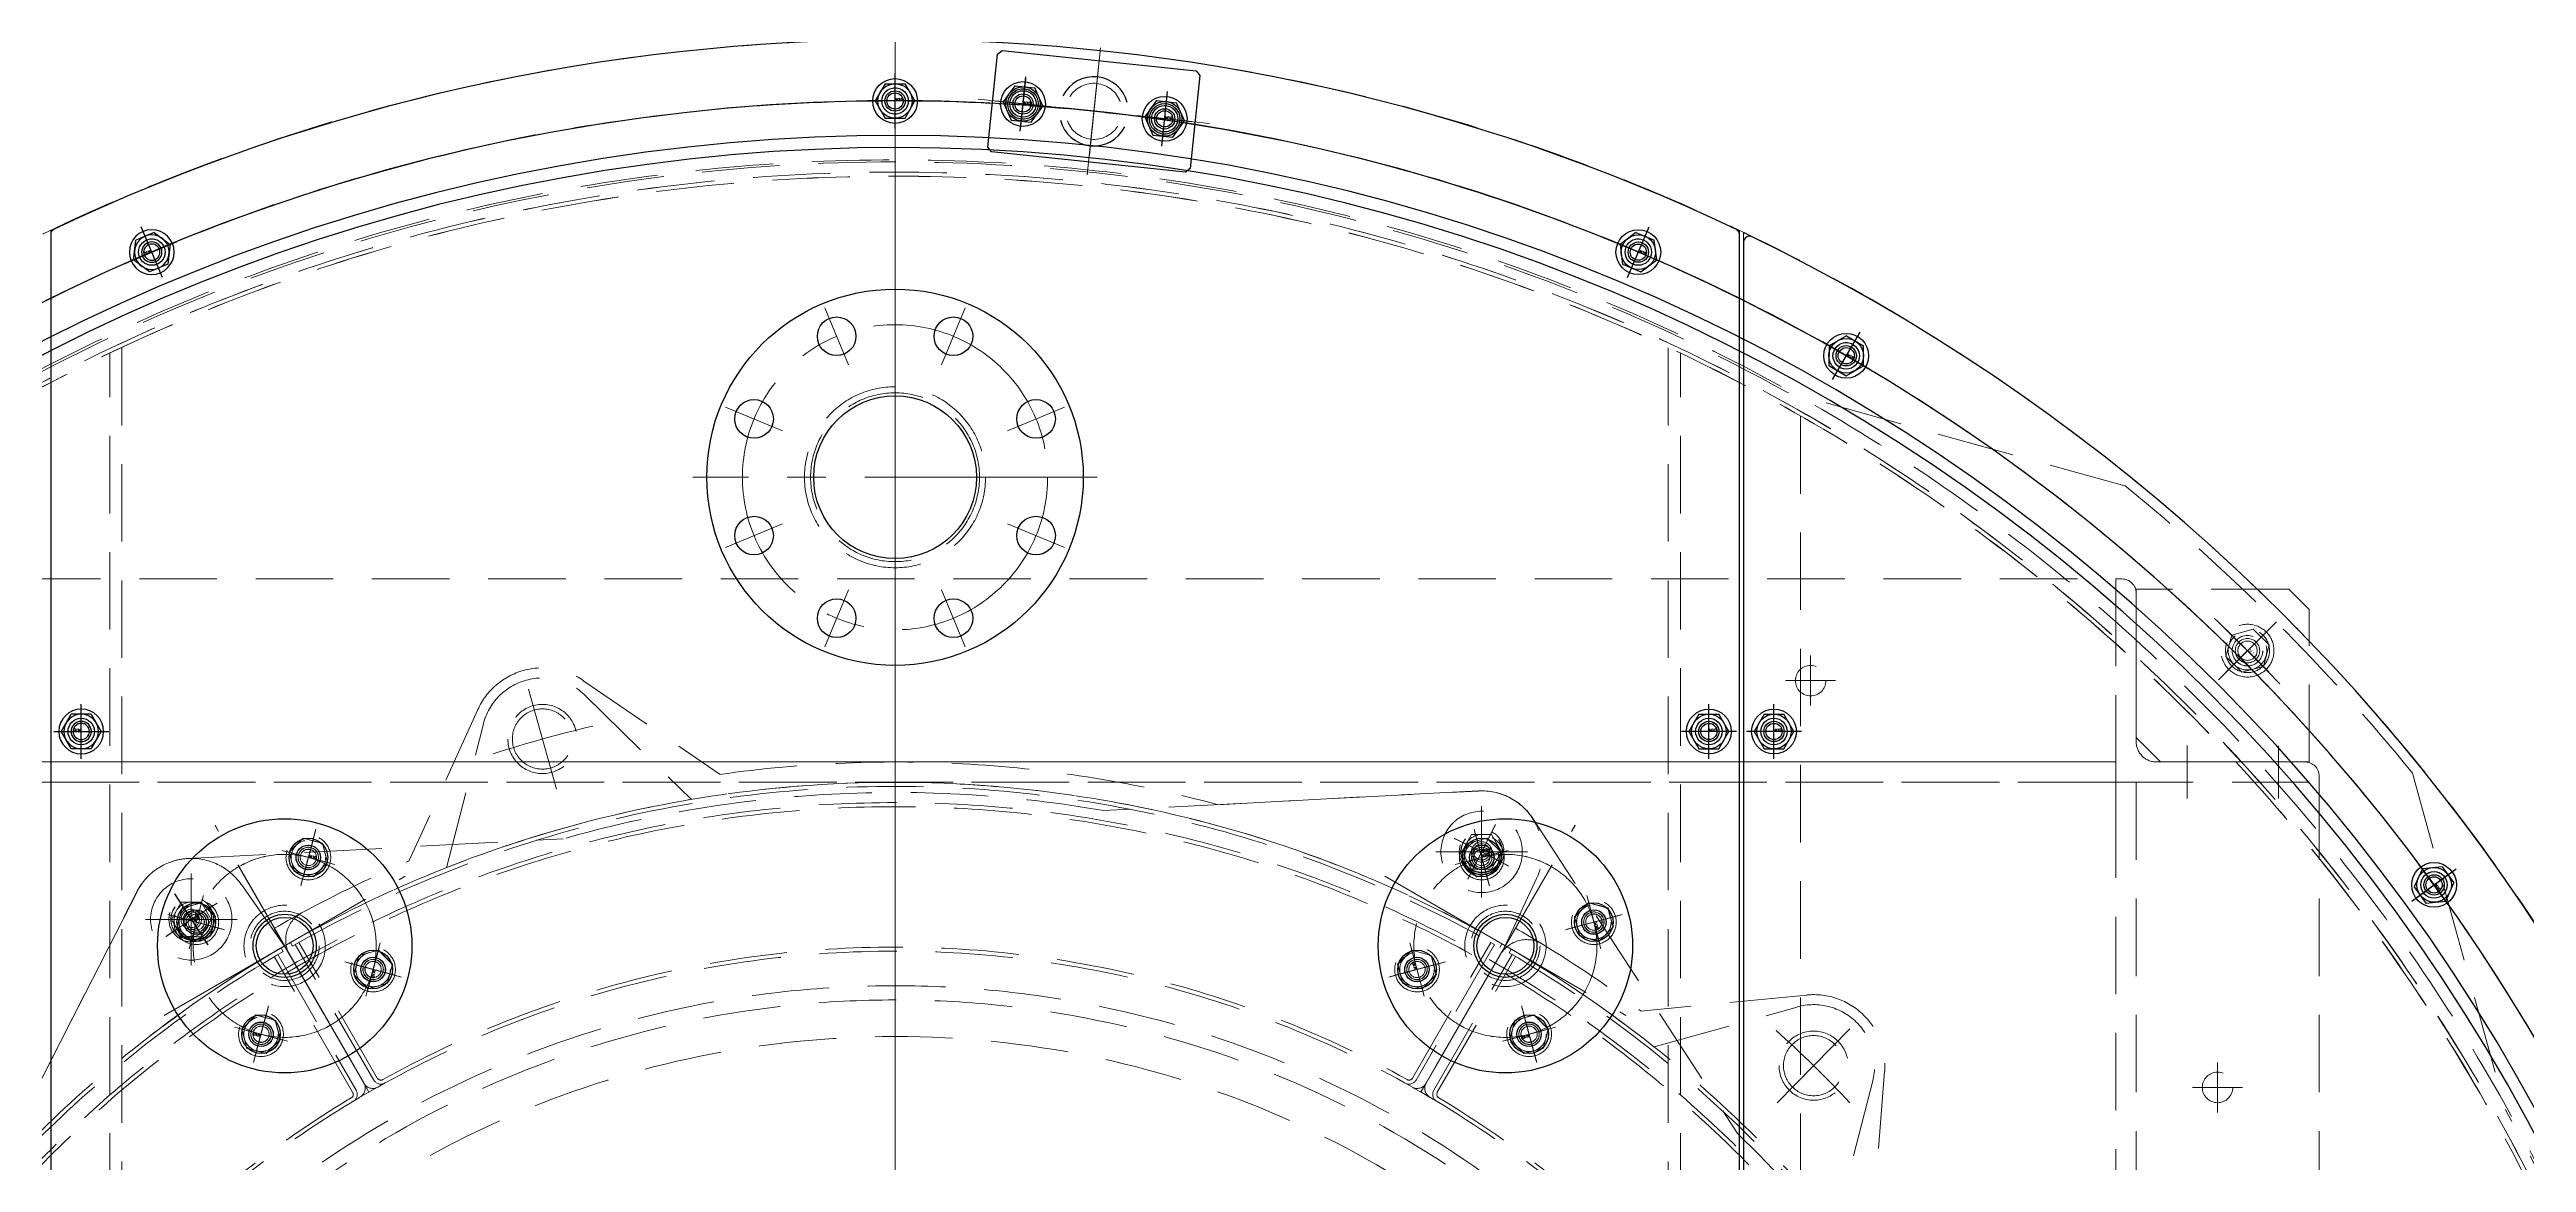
# Model space of a CAD drawing. Header units: millimetres. Extents: x -16130 to 36813, y -8099 to 27484.
# Drawn here: x 23852 to 25070, y 9987 to 10535 of the extents above; entities that cross this region are included whole.
import ezdxf

# ---------------------------------------------------------------- set-up
doc = ezdxf.new("R2010")
doc.units = ezdxf.units.MM
doc.header["$LTSCALE"] = 6
doc.linetypes.add('CENTER2', pattern=[28.575, 19.05, -3.175, 3.175, -3.175])
doc.linetypes.add('HIDDEN', pattern=[9.525, 6.35, -3.175])
for name, color, linetype, lineweight in [('01_NORMAL', 7, 'Continuous', 25), ('04_HIDDEN', 2, 'HIDDEN', 13), ('05_CENTER', 4, 'CENTER2', 13)]:
    doc.layers.add(name, color=color, linetype=linetype, lineweight=lineweight)
doc.layers.add('10_DRAFT', color=8, linetype='Continuous', lineweight=0, plot=False)
doc.styles.add('KANJI0', font='txt.shx', dxfattribs={"width": 0.9, "height": 30, "bigfont": 'bigfont'})
doc.styles.add('KSS_TXT', font='txt.shx', dxfattribs={"bigfont": 'extfont2.shx'})

# ---------------------------------------------------------------- blocks, each defined once
blk = doc.blocks.new('M20Tz_1_1_1')
at = {"color": 0}
for radius in [10, 8]:
    blk.add_circle((0, 0), radius, dxfattribs=at)
at = {"layer": '05_CENTER'}
for p, q in [((0, -16.7), (0, 16.7)), ((16.7, 0), (-16.7, 0))]:
    blk.add_line(p, q, dxfattribs=at)
blk = doc.blocks.new('A$C12684119_1_1_1')
at = {"color": 0}
for centre, radius in [((0, 0), 500), ((0, 0), 102.5), ((0, 0), 75), ((-42.5, 73.6), 5), ((-42.5, 73.6), 4), ((42.5, 73.6), 5), ((42.5, 73.6), 4), ((0, 0), 70.9), ((0, 0), 40), ((0, 0), 35), ((-85, 0), 5), ((-85, 0), 4), ((85, 0), 5), ((85, 0), 4), ((-42.5, -73.6), 5), ((-42.5, -73.6), 4), ((42.5, -73.6), 5), ((42.5, -73.6), 4)]:
    blk.add_circle(centre, radius, dxfattribs=at)
at = {"layer": '04_HIDDEN'}
for radius in [493, 475]:
    blk.add_circle((0, 0), radius, dxfattribs=at)
at = {"layer": '05_CENTER'}
for p, q in [((0, -523.6), (0, 523.6)), ((-38.3, 66.4), (-46.7, 80.8)), ((38.3, 66.4), (46.7, 80.8)), ((523.6, 0), (-523.6, 0)), ((523.6, 0), (-523.6, 0)), ((-76.7, 0), (-93.3, 0)), ((76.7, 0), (93.3, 0)), ((-38.3, -66.4), (-46.7, -80.8)), ((38.3, -66.4), (46.7, -80.8))]:
    blk.add_line(p, q, dxfattribs=at)
blk.add_circle((0, 0), 85, dxfattribs=at)
blk.add_blockref('M20Tz_1_1_1', (-250, 0))
at = {"xscale": -1}
blk.add_blockref('M20Tz_1_1_1', (250, 0), dxfattribs=at)
blk = doc.blocks.new('A$C213D0124_1_1')
at = {"color": 0}
for p, q in [((-549.3, 113.8), (-585.8, 50.7)), ((11.2, 46.9), (-27.4, 113.8)), ((27.2, 12.7), (11.2, 46.9)), ((-493.3, -70), (-527.2, 4.6)), ((-129.8, -23.2), (-1.6, -29.9))]:
    blk.add_line(p, q, dxfattribs=at)
blk.add_line((-441.7, -84.3), (-374.3, -38))
blk.add_circle((0, 0), 10.2, dxfattribs=at)
for centre, radius, start, end in [((-545, 111.3), 5, 60.541, 150.0026), ((-288.3, 565.8), 517, 240.5395, 299.4448), ((-31.7, 111.3), 5, 30, 119.4433), ((-572.8, 43.2), 15, 150.0026, 241.4372), ((-288.3, 565.8), 610, 241.4372, 246.9429), ((0, 0), 30, 267.0058, 25.0038), ((-288.2, 565.1), 609.3, 261.8705, 285.0696), ((-461.5, -55.5), 35, 204.4283, 304.5081)]:
    blk.add_arc(centre, radius, start, end, dxfattribs=at)
at = {"layer": '04_HIDDEN'}
for p, q in [((-544.5, 112.2), (-583.1, 45.5)), ((-542.8, 111.2), (-581.3, 44.5)), ((-34, 111.2), (4.5, 44.5)), ((6.3, 45.5), (-32.2, 112.2)), ((-584.5, 46.3), (-585.5, 44.6)), ((4.5, 44.5), (6.3, 45.5)), ((9.9, 45.2), (8.9, 47)), ((-508.8, 7.8), (-490.6, -62.9)), ((-440.6, -76.9), (-388.4, -25.8))]:
    blk.add_line(p, q, dxfattribs=at)
for radius in [17, 14.8]:
    blk.add_circle((-461.6, -55.5), radius, dxfattribs=at)
for centre, radius, start, end in [((-541, 110.2), 4, 60.9809, 149.9936), ((-541, 110.2), 2, 60.9809, 149.9936), ((-288.3, 565.8), 519, 240.9809, 299.0017), ((-35.7, 110.2), 4, 30, 119.0017), ((-35.7, 110.2), 2, 30, 119.0017), ((-288.3, 565.8), 600, 240.3176, 299.8093), ((-288.3, 565.8), 598, 240.3162, 299.8103), ((-461.6, -55.5), 30, 194.425, 314.425)]:
    blk.add_arc(centre, radius, start, end, dxfattribs=at)
at = {"layer": '05_CENTER'}
for p, q in [((6.8, -13.3), (-6.8, 13.3)), ((-468.4, -80), (-454.7, -30.9))]:
    blk.add_line(p, q, dxfattribs=at)
for radius, start, end in [(635, 295.6478, 298.3506), (645, 252.1666, 256.6833)]:
    blk.add_arc((-288.3, 565.8), radius, start, end, dxfattribs=at)
at = {"layer": '10_DRAFT'}
for p, q in [((-292.3, 556.5), (-284.2, 575.1)), ((-279, 561.8), (-297.6, 569.9)), ((-549.3, 113.8), (-546.9, 118.1)), ((-546.9, 118.1), (-542.6, 115.7)), ((-34.2, 115.6), (-29.9, 118.1)), ((-29.9, 118.1), (-27.4, 113.8)), ((-585.8, 50.7), (-593.4, 37.6))]:
    blk.add_line(p, q, dxfattribs=at)
blk.add_arc((-288.3, 565.8), 610, 239.9928, 241.4372, dxfattribs=at)
blk = doc.blocks.new('A$C47CD1797_1_1')
at = {"color": 0}
for p, q in [((-85, -100.8), (-26.7, 13.6)), ((24.6, 17.2), (46.2, -13.7)), ((46.2, -13.7), (84.8, -80.5)), ((-236.8, -205.6), (-156.7, -186.8)), ((-163.3, -422.6), (-239.5, -422.5))]:
    blk.add_line(p, q, dxfattribs=at)
blk.add_line((-261, -253.5), (-228.9, -328.2))
blk.add_circle((0, 0), 10, dxfattribs=at)
for centre, radius, start, end in [((0, 0), 30, 34.9962, 152.9942), ((80.5, -83), 5, 300.5567, 30), ((346.2, -532.8), 517.4, 120.5753, 167.2543), ((345.9, -532.6), 610, 134.9391, 145.4738), ((-228.8, -239.7), 35, 103.1723, 203.2521), ((345.9, -532.6), 610, 160.4263, 168.2246), ((-239.5, -410.5), 12, 168.2246, 269.9959), ((-163.3, -417.6), 5, 269.9956, 347.273)]:
    blk.add_arc(centre, radius, start, end, dxfattribs=at)
at = {"layer": '04_HIDDEN'}
for p, q in [((40.8, -18.3), (42.5, -17.3)), ((79.3, -85), (40.8, -18.3)), ((42.5, -17.3), (81, -84)), ((44.1, -14), (45.1, -15.7)), ((-157.4, -205.9), (-230.4, -209.7)), ((-254, -256), (-214.2, -317.4)), ((-241.4, -419.6), (-243.4, -419.2)), ((-240.6, -415.6), (-161.3, -415.6)), ((-240.6, -415.6), (-240.6, -417.6)), ((-161.3, -417.6), (-240.6, -417.6))]:
    blk.add_line(p, q, dxfattribs=at)
for radius in [17, 14.8]:
    blk.add_circle((-228.8, -239.7), radius, dxfattribs=at)
for centre, radius, start, end in [((345.9, -532.6), 600, 120.1907, 169.107), ((345.9, -532.6), 598, 120.1897, 169.1084), ((77.6, -86), 2, 300.9979, 30), ((77.6, -86), 4, 300.9979, 30), ((345.9, -532.6), 519, 120.9979, 166.7932), ((-228.8, -239.7), 30, 92.97, 212.97), ((-161.3, -413.6), 2, 270, 346.7932), ((-161.3, -413.6), 4, 270, 346.7932)]:
    blk.add_arc(centre, radius, start, end, dxfattribs=at)
at = {"layer": '05_CENTER'}
for p, q in [((-8.2, 12.6), (8.1, -12.5)), ((-251.5, -228.1), (-206.1, -251.3))]:
    blk.add_line(p, q, dxfattribs=at)
for radius, start, end in [(635, 121.6494, 124.3522), (645, 150.7302, 155.2468)]:
    blk.add_arc((345.9, -532.6), radius, start, end, dxfattribs=at)
at = {"layer": '10_DRAFT'}
for p, q in [((83, -87.3), (87.3, -84.9)), ((87.3, -84.9), (84.8, -80.5)), ((-251.3, -408.1), (-254.1, -422.5)), ((-254.1, -422.5), (-239.5, -422.5)), ((-163.3, -422.6), (-159.3, -422.6)), ((-159.3, -422.6), (-158.4, -418.7))]:
    blk.add_line(p, q, dxfattribs=at)
blk = doc.blocks.new('10b_2_1_1')
at = {"color": 0, "linetype": 'CENTER2'}
for p, q in [((0, -13.5), (0, 13.5)), ((13.5, 0), (-13.5, 0))]:
    blk.add_line(p, q, dxfattribs=at)
at = {"color": 0}
for p, q in [((-4.9, 8.5), (-9.8, 0)), ((-9.8, 0), (-4.9, -8.5)), ((-4.9, 8.5), (4.9, 8.5)), ((9.8, 0), (4.9, 8.5)), ((4.9, -8.5), (9.8, 0)), ((-4.9, -8.5), (4.9, -8.5))]:
    blk.add_line(p, q, dxfattribs=at)
for radius in [11, 8.49, 5, 4]:
    blk.add_circle((0, 0), radius, dxfattribs=at)
at = {"layer": '10_DRAFT', "style": 'KSS_TXT'}
blk.add_text('M10', height=1.25, dxfattribs=at).set_placement((0.3, 0.1))
blk = doc.blocks.new('WSSS40-10-5b_1_1')
at = {"color": 0}
for radius in [20, 5]:
    blk.add_circle((0, 0), radius, dxfattribs=at)
at = {"layer": '05_CENTER', "color": 0}
for p, q in [((0, -22.5), (0, 22.5)), ((22.5, 0), (-22.5, 0))]:
    blk.add_line(p, q, dxfattribs=at)
blk = doc.blocks.new('A$C43546A85_1_1')
at = {"xscale": -1}
for p, rotation in [((288.3, 565.8), 180), ((634.2, 33.2), 119.9994292089413)]:
    blk.add_blockref('A$C213D0124_1_1', p, dxfattribs=dict(at, rotation=rotation))
at = {"color": 4}
for p in [(288.3, 565.8), (-345.9, 532.6)]:
    blk.add_blockref('WSSS40-10-5b_1_1', p, dxfattribs=at)
for name, p in [('10b_2_1_1', (288.3, 565.8)), ('A$C47CD1797_1_1', (-345.9, 532.6)), ('10b_2_1_1', (-345.9, 532.6))]:
    blk.add_blockref(name, p)
blk = doc.blocks.new('M10Tz_1_1_1')
at = {"color": 0}
for radius in [5, 4]:
    blk.add_circle((0, 0), radius, dxfattribs=at)
at = {"layer": '05_CENTER'}
for p, q in [((8.3, 0), (-8.3, 0)), ((0, -8.3), (0, 8.3))]:
    blk.add_line(p, q, dxfattribs=at)
blk = doc.blocks.new('A$C2AAF0109_1_1')
at = {"color": 0}
for p, q in [((-380, 813.6), (-380, -813.6)), ((380, 813.6), (380, -813.6)), ((445, 780), (445, -780))]:
    blk.add_line(p, q, dxfattribs=at)
for centre, radius in [((0, 0), 965), ((0, 935), 6.5), ((62.9, 933.5), 7.5), ((132.5, 926.2), 7.5), ((0, 0), 900), ((0, 0), 898), ((-365.3, 860.7), 6.5), ((365.3, 860.7), 6.5), ((467.5, 809.7), 6.5), ((756.4, 549.6), 6.5)]:
    blk.add_circle(centre, radius, dxfattribs=at)
at = {"layer": '04_HIDDEN'}
for p, q in [((-386, -810.8), (-386, 810.8)), ((386, -810.8), (386, 810.8))]:
    blk.add_line(p, q, dxfattribs=at)
blk.add_circle((0, 0), 906, dxfattribs=at)
at = {"layer": '05_CENTER'}
for p, q in [((0, -996.3), (0, 996.3)), ((95.5, 908.4), (100, 951.4)), ((0, 925), (0, 945)), ((61.6, 921.3), (64.2, 945.8)), ((131.3, 913.9), (133.8, 938.5)), ((145.4, 924.9), (50.1, 934.9)), ((-361.4, 851.5), (-369.2, 869.9)), ((361.4, 851.5), (369.2, 869.9)), ((462.5, 801.1), (472.5, 818.4)), ((748.3, 543.7), (764.5, 555.5))]:
    blk.add_line(p, q, dxfattribs=at)
blk.add_circle((0, 0), 935, dxfattribs=at)
at = {"xscale": -1}
blk.add_blockref('M10Tz_1_1_1', (-400, 625), dxfattribs=at)
for p in [(400, 625), (432, 625)]:
    blk.add_blockref('M10Tz_1_1_1', p)
blk = doc.blocks.new('A$C2B834F33_1_1')
at = {"color": 0}
for p, q in [((0, 0), (-100, 0)), ((-100, -3), (-100, 0)), ((0, 0), (0, -100)), ((-93, -10), (-20, -10)), ((-10, -20), (-10, -93)), ((-3, -100), (0, -100))]:
    blk.add_line(p, q, dxfattribs=at)
for centre, radius, start, end in [((-93, -3), 7, 180, 270), ((-20, -20), 10, 0, 90), ((-3, -93), 7, 180, 270)]:
    blk.add_arc(centre, radius, start, end, dxfattribs=at)
blk = doc.blocks.new('A$C384B5AF6_1_1')
blk.add_lwpolyline([(-600, 700), (600, 700), (600, 600), (-600, 600)], close=True)
at = {"color": 0}
blk.add_lwpolyline([(622, 610), (695, 610), (695, 685), (685, 695), (610, 695), (610, 622)], close=True, dxfattribs=at)
blk.add_circle((664.7, 664.7), 7.5, dxfattribs=at)
at = {"layer": '04_HIDDEN'}
blk.add_line((600, 610), (-600, 610), dxfattribs=at)
at = {"layer": '05_CENTER'}
for p, q in [((654.9, 654.9), (674.5, 674.5)), ((635, 592.1), (635, 618.1)), ((680, 592), (680, 618))]:
    blk.add_line(p, q, dxfattribs=at)
blk.add_arc((0, 0), 940, 44.1569, 45.8431, dxfattribs=at)
at = {"rotation": 180}
blk.add_blockref('A$C2B834F33_1_1', (600, 600), dxfattribs=at)
blk = doc.blocks.new('A$C45290969_1_1')
at = {"color": 0}
for p, q in [((-600, 700), (600, 700)), ((600, 600), (590, 600)), ((600, 590), (600, 600)), ((700, 600), (700, -600))]:
    blk.add_line(p, q, dxfattribs=at)
for centre in [(450, 650), (650, 450)]:
    blk.add_circle(centre, 7.5, dxfattribs=at)
at = {"layer": '04_HIDDEN'}
for p, q in [((-600, 610), (600, 610)), ((590, 600), (-590, 600)), ((610, 600), (610, -600)), ((600, -590), (600, 590))]:
    blk.add_line(p, q, dxfattribs=at)
at = {"layer": '05_CENTER'}
for p, q in [((450, 637.7), (450, 662.3)), ((462.3, 650), (437.7, 650)), ((650, 437.7), (650, 462.3)), ((662.3, 450), (637.7, 450))]:
    blk.add_line(p, q, dxfattribs=at)
at = {"rotation": 180}
blk.add_blockref('A$C2B834F33_1_1', (600, 600), dxfattribs=at)
blk = doc.blocks.new('A$C006F778A_1_1')
at = {"color": 0}
blk.add_lwpolyline([(-48, 25), (48, 25), (50, 23), (50, -23), (48, -25), (-48, -25), (-50, -23), (-50, 23)], close=True, dxfattribs=at)
for centre in [(-35, 0), (35, 0)]:
    blk.add_circle(centre, 6.5, dxfattribs=at)
for start, end in [(20.6673, 159.3327), (200.6673, 339.3327)]:
    blk.add_arc((0, 0), 17, start, end, dxfattribs=at)
at = {"layer": '04_HIDDEN'}
for start, end in [(25.7715, 154.2285), (205.7715, 334.2285)]:
    blk.add_arc((0, 0), 13.8, start, end, dxfattribs=at)
at = {"layer": '05_CENTER'}
for p, q in [((0, 31.4), (0, -31.4)), ((-57.2, 0), (57.2, 0)), ((-35, -10.3), (-35, 10.3)), ((35, -10.3), (35, 10.3))]:
    blk.add_line(p, q, dxfattribs=at)
blk = doc.blocks.new('A$C4B9056B7_1_1')
at = {"color": 0}
for radius in [935, 918, 912]:
    blk.add_arc((0, 0), radius, 18, 342, dxfattribs=at)
for name, p, rotation in [('A$C006F778A_1_1', (97.7, 929.9), 354.0000000001585), ('10b_2_1_1', (62.9, 933.5), 354.0000000001527), ('10b_2_1_1', (132.5, 926.2), 354.0000000001527)]:
    blk.add_blockref(name, p, dxfattribs=dict(rotation=rotation))
blk = doc.blocks.new('A$C27D37EE1_1_1')
blk.add_blockref('A$C4B9056B7_1_1', (0, 0))
blk = doc.blocks.new('M10Nua_1_1_1_1')
at = {"color": 0, "linetype": 'CENTER2'}
for p, q in [((11.1, 0), (-11.1, 0)), ((0, -11.1), (0, 11.1))]:
    blk.add_line(p, q, dxfattribs=at)
at = {"color": 0}
for p, q in [((-4.9, 8.5), (-9.8, 0)), ((-9.8, 0), (-4.9, -8.5)), ((-4.9, 8.5), (4.9, 8.5)), ((9.8, 0), (4.9, 8.5)), ((4.9, -8.5), (9.8, 0)), ((-4.9, -8.5), (4.9, -8.5))]:
    blk.add_line(p, q, dxfattribs=at)
for radius in [8.49, 5, 4]:
    blk.add_circle((0, 0), radius, dxfattribs=at)
at = {"layer": '10_DRAFT', "style": 'KANJI0', "width": 0.82}
blk.add_text('Ｍ１０', height=1.25, dxfattribs=at).set_placement((0.3, 0.1))
blk = doc.blocks.new('A$C684790CD')
at = {"color": 0}
for centre, radius in [((0, 0), 92.5), ((-28.7, 69.3), 9.5), ((28.7, 69.3), 9.5), ((-69.3, 28.7), 9.5), ((0, 0), 40), ((69.3, 28.7), 9.5), ((-69.3, -28.7), 9.5), ((69.3, -28.7), 9.5), ((-28.7, -69.3), 9.5), ((28.7, -69.3), 9.5)]:
    blk.add_circle(centre, radius, dxfattribs=at)
at = {"layer": '04_HIDDEN'}
for radius in [44.5, 41.5]:
    blk.add_circle((0, 0), radius, dxfattribs=at)
at = {"layer": '05_CENTER'}
for p, q in [((0, 99.4), (0, -99.4)), ((-34.5, 83.3), (-22.9, 55.3)), ((34.5, 83.3), (22.9, 55.3)), ((-83.3, 34.5), (-55.3, 22.9)), ((83.3, 34.5), (55.3, 22.9)), ((99.4, 0), (-99.4, 0)), ((-83.3, -34.5), (-55.3, -22.9)), ((83.3, -34.5), (55.3, -22.9)), ((-34.5, -83.3), (-22.9, -55.3)), ((34.5, -83.3), (22.9, -55.3))]:
    blk.add_line(p, q, dxfattribs=at)
blk.add_circle((0, 0), 75, dxfattribs=at)
blk = doc.blocks.new('A$C6846AAF1')
at = {"color": 0}
blk.add_lwpolyline([(-815, 507.3), (-815, -12, 0.414214), (-812, -15), (12, -15, 0.414214), (15, -12), (15, 507.3)], format="xyb", dxfattribs=at)
for centre, radius in [((-400, 573), 6.5), ((-337.1, 571.5), 7.5), ((-267.5, 564.2), 7.5), ((-765.3, 498.7), 6.5), ((-34.7, 498.7), 6.5), ((-800, 263), 6.5), ((0, 263), 6.5), ((-688.4, 201.1), 6), ((-111.6, 201.1), 6), ((-743.5, 169.3), 6), ((-56.5, 169.3), 6), ((-656.5, 146), 6), ((-143.5, 146), 6), ((-711.6, 114.1), 6), ((-88.4, 114.1), 6), ((-800, 0), 6.5), ((-535, 0), 6.5), ((-265, 0), 6.5), ((0, 0), 6.5)]:
    blk.add_circle(centre, radius, dxfattribs=at)
for centre, radius, start, end in [((-400, -362), 965, 64.6419, 115.3581), ((-812, 507.3), 3, 115.3581, 180), ((12, 507.3), 3, 0, 64.6419)]:
    blk.add_arc(centre, radius, start, end, dxfattribs=at)
at = {"layer": '04_HIDDEN'}
for centre in [(-700, 157.6), (-100, 157.6)]:
    blk.add_circle(centre, 20, dxfattribs=at)
at = {"layer": '05_CENTER'}
for p, q in [((-304.5, 546.4), (-300, 589.4)), ((-400, 563), (-400, 583)), ((-254.6, 562.9), (-349.9, 572.9)), ((-338.4, 559.3), (-335.8, 583.8)), ((-268.8, 551.9), (-266.2, 576.5)), ((-761.4, 489.5), (-769.2, 507.9)), ((-38.6, 489.5), (-30.8, 507.9)), ((-800, 253), (-800, 273)), ((0, 253), (0, 273)), ((-790, 263), (-810, 263)), ((-10, 263), (10, 263)), ((-665.8, 98.4), (-734.2, 216.9)), ((-685.9, 210.3), (-690.8, 191.9)), ((-134.2, 98.4), (-65.8, 216.9)), ((-114.1, 210.3), (-109.2, 191.9)), ((-752.6, 171.7), (-734.3, 166.8)), ((-47.4, 171.7), (-65.7, 166.8)), ((-647.4, 143.5), (-665.7, 148.4)), ((-152.6, 143.5), (-134.3, 148.4)), ((-714.1, 105), (-709.2, 123.3)), ((-85.9, 105), (-90.8, 123.3)), ((-790, 0), (-810, 0)), ((-800, -10), (-800, 10)), ((-545, 0), (-525, 0)), ((-535, -10), (-535, 10)), ((-275, 0), (-255, 0)), ((-265, -10), (-265, 10)), ((-10, 0), (10, 0)), ((0, -10), (0, 10))]:
    blk.add_line(p, q, dxfattribs=at)
for centre in [(-700, 157.6), (-100, 157.6)]:
    blk.add_circle(centre, 45, dxfattribs=at)
for radius, start, end in [(935, 66.127, 113.873), (600, 52.4452, 127.5548)]:
    blk.add_arc((-400, -362), radius, start, end, dxfattribs=at)
at = {"layer": '10_DRAFT'}
for p, q in [((-400, -382.3), (-400, -341.7)), ((-420.3, -362), (-379.7, -362))]:
    blk.add_line(p, q, dxfattribs=at)
for points in [[(-815, 507.3), (-815, 509.2)], [(15, 507.3), (15, 509.2)]]:
    blk.add_lwpolyline(points, dxfattribs=at)
for start, end in [(115.3581, 115.4708), (64.5292, 64.6419)]:
    blk.add_arc((-400, -362), 965, start, end, dxfattribs=at)
blk.add_blockref('A$C684790CD', (-400, 388))
at = {"layer": '04_HIDDEN'}
for p, rotation in [((-688.4, 201.1), 344.9999999999999), ((-111.6, 201.1), 15.00000000000001), ((-743.5, 169.3), 74.99999999999999), ((-56.5, 169.3), 285), ((-656.5, 146), 254.9999999999998), ((-143.5, 146), 104.9999999999999), ((-711.6, 114.1), 164.9999999999999), ((-88.4, 114.1), 194.9999999999998)]:
    blk.add_blockref('M10Nua_1_1_1_1', p, dxfattribs=dict(at, rotation=rotation))
blk = doc.blocks.new('A$C68477B92')
at = {"color": 0}
blk.add_line((-15, 740.5), (-15, -990.5), dxfattribs=at)
for centre in [(35.5, 684.7), (0, 500), (324.4, 424.6)]:
    blk.add_circle(centre, 6.5, dxfattribs=at)
for centre, radius, start, end in [((-12, 740.5), 3, 64.1135, 180), ((-432, -125), 965, 295.8865, 64.1135)]:
    blk.add_arc(centre, radius, start, end, dxfattribs=at)
at = {"layer": '05_CENTER'}
for p, q in [((30.5, 676.1), (40.5, 693.4)), ((-10, 500), (10, 500)), ((0, 490), (0, 510)), ((316.3, 418.7), (332.5, 430.5))]:
    blk.add_line(p, q, dxfattribs=at)
blk.add_arc((-432, -125), 935, 298.7658, 61.2342, dxfattribs=at)
at = {"layer": '10_DRAFT'}
blk.add_line((-15, 745.3), (-15, 740.5), dxfattribs=at)
blk.add_arc((-432, -125), 965, 64.1135, 64.3975, dxfattribs=at)
blk = doc.blocks.new('A$C653E464D_1_1')
at = {"color": 0}
for centre, radius in [((0, 0), 62.5), ((-31.8, 31.8), 9.5), ((31.8, 31.8), 9.5), ((0, 0), 15.5), ((0, 0), 14), ((-31.8, -31.8), 9.5), ((31.8, -31.8), 9.5)]:
    blk.add_circle(centre, radius, dxfattribs=at)
at = {"layer": '04_HIDDEN'}
blk.add_circle((0, 0), 17, dxfattribs=at)
at = {"layer": '05_CENTER'}
for p, q in [((0, -68.4), (0, 68.4)), ((-42, 42), (-21.6, 21.6)), ((42, 42), (21.6, 21.6)), ((68.4, 0), (-68.4, 0)), ((-42, -42), (-21.6, -21.6)), ((42, -42), (21.6, -21.6))]:
    blk.add_line(p, q, dxfattribs=at)
blk.add_circle((0, 0), 45, dxfattribs=at)
blk = doc.blocks.new('A$C6847C3C3')
at = {"layer": '04_HIDDEN'}
for centre in [(-31.8, 31.8), (31.8, 31.8), (-31.8, -31.8), (31.8, -31.8)]:
    blk.add_circle(centre, 6, dxfattribs=at)
blk.add_blockref('A$C653E464D_1_1', (0, 0))
for p, rotation in [((-31.8, 31.8), 44.99999999999999), ((31.8, 31.8), 315), ((-31.8, -31.8), 135), ((31.8, -31.8), 225)]:
    blk.add_blockref('10b_2_1_1', p, dxfattribs=dict(at, rotation=rotation))
blk = doc.blocks.new('A$C6847C321')
for name, p in [('A$C6846AAF1', (400, 362)), ('10b_2_1_1', (0, 935)), ('10b_2_1_1', (400, 625)), ('10b_2_1_1', (432, 625))]:
    blk.add_blockref(name, p)
at = {"xscale": -1, "rotation": 22.99999999999547}
blk.add_blockref('10b_2_1_1', (-365.334, 860.672), dxfattribs=at)
for p, rotation in [((365.334, 860.672), 337.0000000000045), ((467.5, 809.734), 329.6629640591275), ((756.431, 549.579), 306.0000000000114)]:
    blk.add_blockref('10b_2_1_1', p, dxfattribs=dict(rotation=rotation))
at = {"xscale": -1}
blk.add_blockref('10b_2_1_1', (-400, 625), dxfattribs=at)
at = {"layer": '01_NORMAL'}
blk.add_blockref('A$C68477B92', (432, 125), dxfattribs=at)
for p, rotation in [((-300, 519.615), 299.9999999999999), ((300, 519.615), 239.9999999999999)]:
    blk.add_blockref('A$C6847C3C3', p, dxfattribs=dict(at, rotation=rotation))
blk = doc.blocks.new('A$C09BB0605_1_1')
at = {"color": 0}
for p, q in [((286.7, 595.8), (102.4, 586.1)), ((-347.4, 562.5), (-163.1, 572.2)), ((313.5, 582.2), (414, 427.4)), ((-372.6, 546.2), (-456.4, 381.7))]:
    blk.add_line(p, q, dxfattribs=at)
for centre in [(288.3, 565.9), (-345.9, 532.6)]:
    blk.add_circle(centre, 10.1, dxfattribs=at)
for start, end in [(80.0903, 105.9113), (15.6229, 45.9113)]:
    blk.add_arc((0, 0), 595, start, end)
for centre, start, end in [((288.3, 565.8), 33.0008, 93.0008), ((-345.9, 532.6), 93.0008, 153.0008)]:
    blk.add_arc(centre, 30, start, end, dxfattribs=at)
at = {"layer": '05_CENTER'}
for p, q in [((295.1, 579.2), (281.5, 552.4)), ((-354.1, 545.2), (-337.7, 520))]:
    blk.add_line(p, q, dxfattribs=at)
for start, end in [(61.652, 64.363), (121.652, 124.363)]:
    blk.add_arc((0, 0), 635, start, end, dxfattribs=at)
blk = doc.blocks.new('12b_1_1_1_1')
at = {"color": 0, "linetype": 'CENTER2'}
for p, q in [((0, -14.8), (0, 14.8)), ((14.8, 0), (-14.8, 0))]:
    blk.add_line(p, q, dxfattribs=at)
at = {"color": 0}
for p, q in [((-5.5, 9.5), (-10.9, 0)), ((-10.9, 0), (-5.5, -9.5)), ((5.5, 9.5), (-5.5, 9.5)), ((11, 0), (5.5, 9.5)), ((5.5, -9.5), (11, 0)), ((-5.5, -9.5), (5.5, -9.5))]:
    blk.add_line(p, q, dxfattribs=at)
for radius in [13, 10.8, 9.48, 6, 4.75]:
    blk.add_circle((0, 0), radius, dxfattribs=at)
at = {"layer": '10_DRAFT', "linetype": 'CENTER2', "style": 'KANJI0', "width": 0.82}
blk.add_text('Ｍ１２', height=1.5, dxfattribs=at).set_placement((0.3, 0.1))
blk = doc.blocks.new('A$C49CA1D89_1_1_1')
at = {"color": 0}
for p, q in [((604.4, 745.8), (438.3, 791.8)), ((745.8, 604.4), (791.8, 438.3))]:
    blk.add_line(p, q, dxfattribs=at)
blk.add_circle((664.7, 664.7), 7.5, dxfattribs=at)
for radius, start, end in [(905, 61.0361, 118.9639), (960, 39.0208, 50.9792), (905, 6.8858, 28.9639)]:
    blk.add_arc((0, 0), radius, start, end, dxfattribs=at)
at = {"layer": '04_HIDDEN'}
for radius in [900, 898, 590, 588]:
    blk.add_circle((0, 0), radius, dxfattribs=at)
at = {"layer": '05_CENTER'}
for p, q in [((0, -937.8), (0, 937.8)), ((650.4, 650.4), (678.9, 678.9))]:
    blk.add_line(p, q, dxfattribs=at)
blk.add_arc((0, 0), 940, 43.6088, 46.3912, dxfattribs=at)
at = {"rotation": 315}
blk.add_blockref('12b_1_1_1_1', (664.7, 664.7), dxfattribs=at)
blk.add_blockref('A$C09BB0605_1_1', (0, 0))

msp = doc.modelspace()

# ---------------------------------------------------------------- block references
msp.add_blockref('A$C27D37EE1_1_1', (24267.87493, 9574.29531))
at = {"layer": '01_NORMAL'}
msp.add_blockref('A$C6847C321', (24267.87493, 9574.29046), dxfattribs=at)
at = {"layer": '04_HIDDEN'}
for name, p in [('A$C2AAF0109_1_1', (24267.87493, 9574.29531)), ('A$C49CA1D89_1_1_1', (24267.90815, 9574.32166)), ('A$C45290969_1_1', (24267.87493, 9574.29531)), ('A$C384B5AF6_1_1', (24267.87493, 9574.29531)), ('A$C43546A85_1_1', (24267.87493, 9574.29531)), ('A$C12684119_1_1_1', (24267.87493, 9574.29531))]:
    msp.add_blockref(name, p, dxfattribs=at)

doc.saveas('drawing.dxf')
